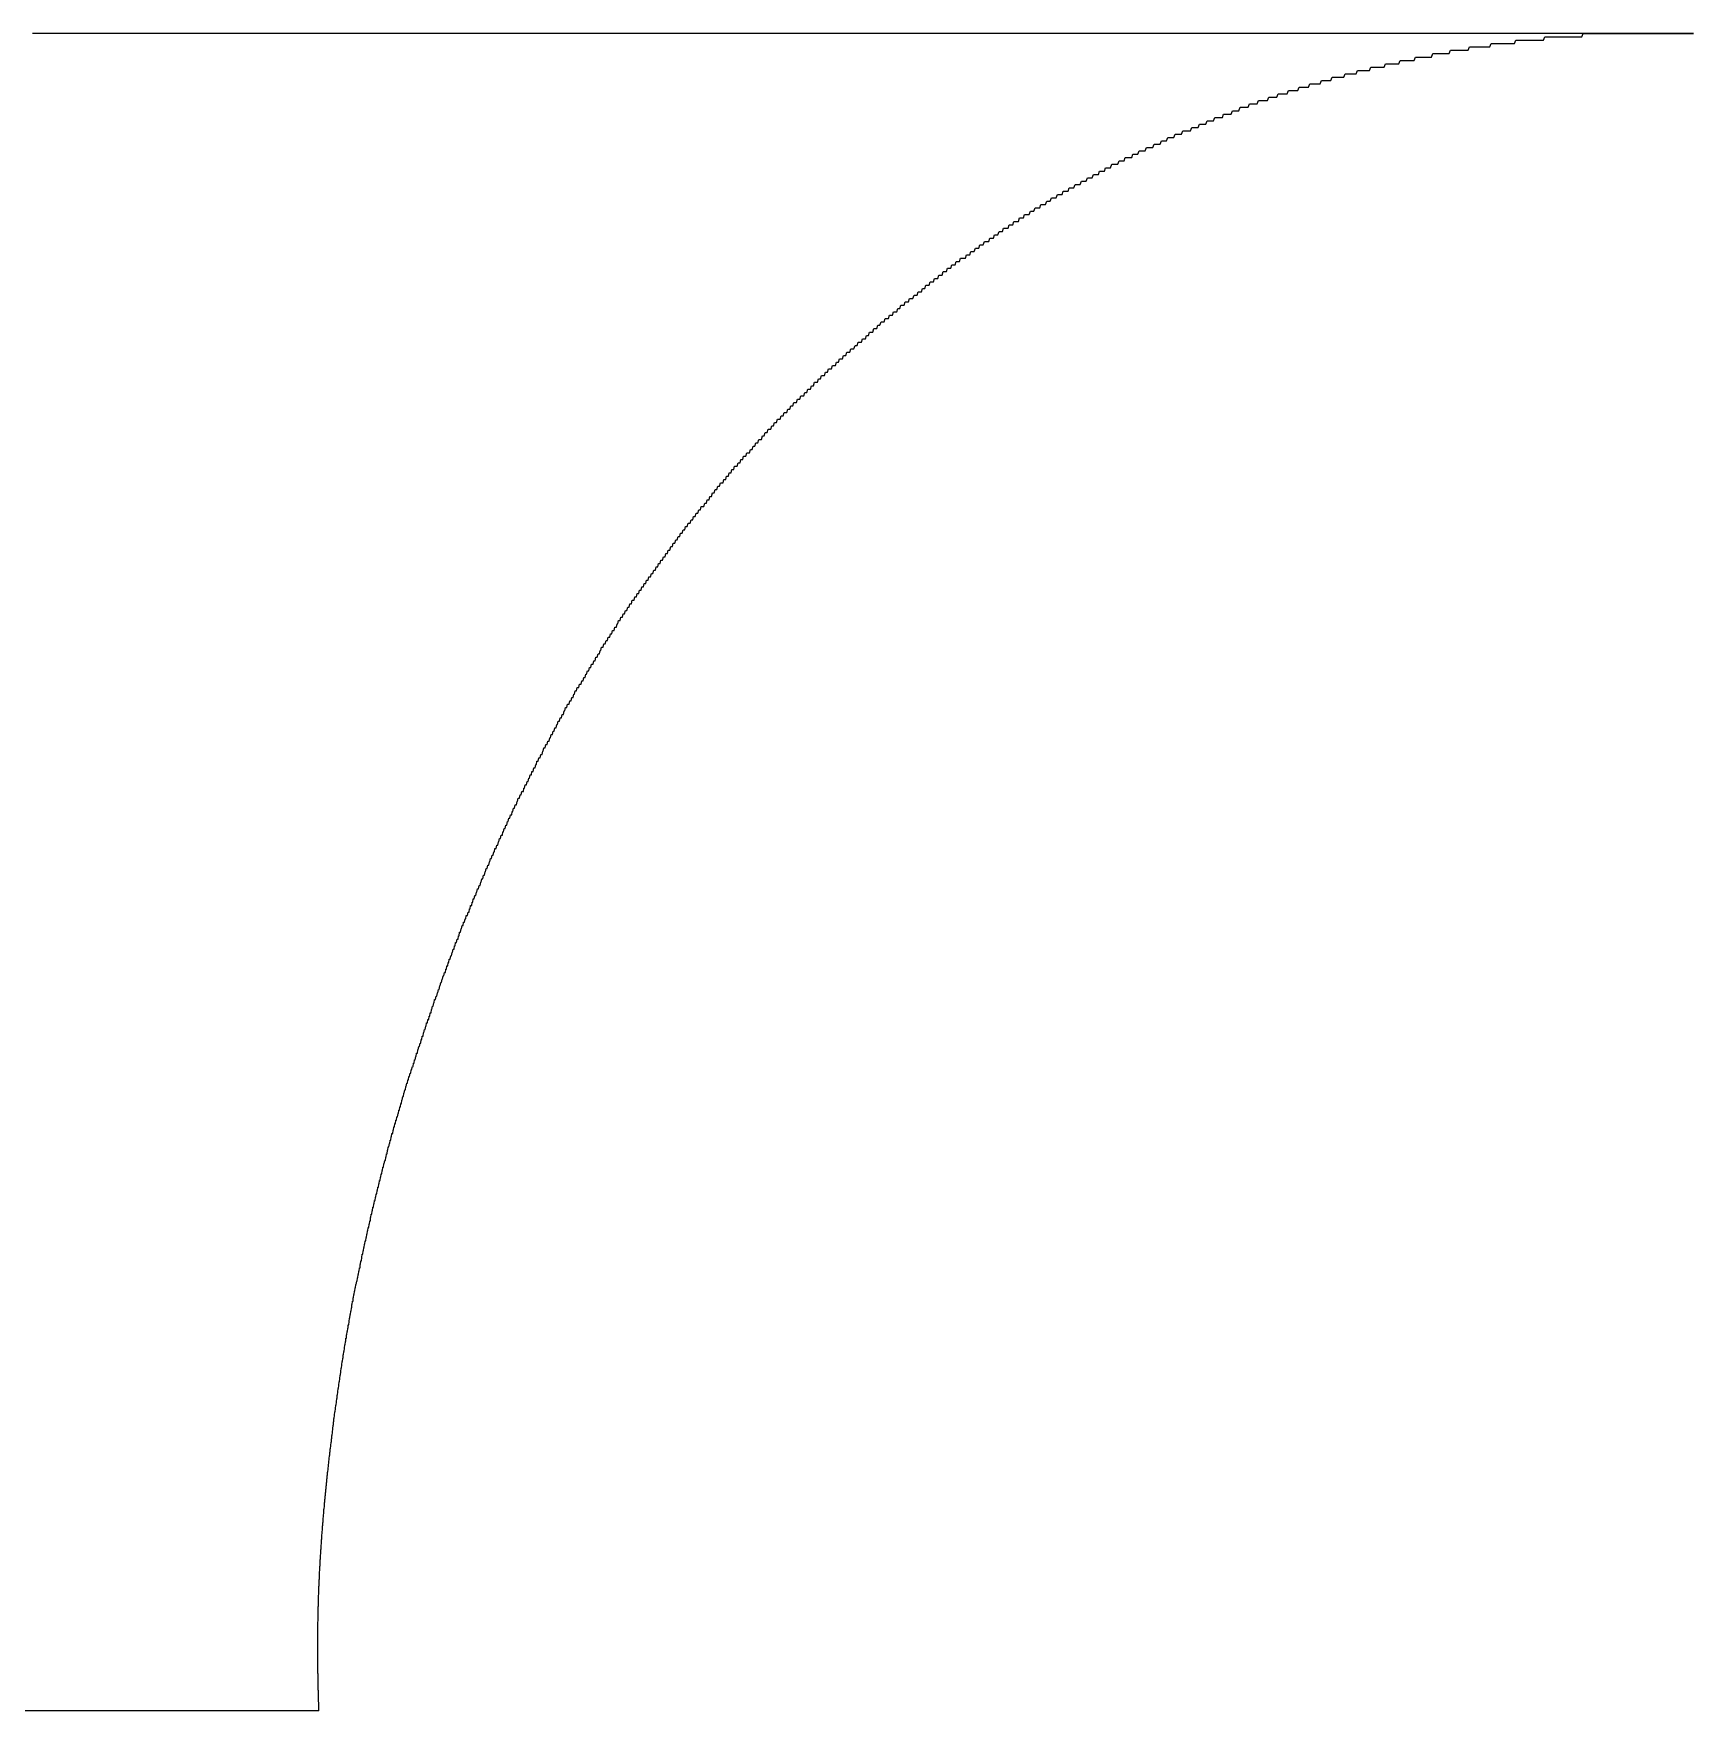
# Model space of a CAD drawing. Extents: x 1 to 116, y 0 to 149.
# Drawn here: x 79.764 to 80.259, y 108.046 to 108.546 of the extents above; entities that cross this region are included whole.
import ezdxf

# ---------------------------------------------------------------- set-up
doc = ezdxf.new("R2010")
doc.units = 0
doc.layers.get('0').update_dxf_attribs({"linetype": 'CONTINUOUS'})

msp = doc.modelspace()

# ---------------------------------------------------------------- linework, layer by layer
at = {"color": 7, "linetype": 'CONTINUOUS'}
for p, q in [((79.80881, 108.54598), (79.76375, 108.54598)), ((80.25874, 108.54598), (79.76377, 108.54598)), ((79.35388, 108.04598), (79.84885, 108.04598))]:
    msp.add_line(p, q, dxfattribs=at)
at = {"color": 7}
for points in [[(79.7638, 108.546, 0), (79.7634, 108.546, 0)], [(79.8489, 108.046, 0), (79.8488, 108.046, 0), (79.8488, 108.047, 0), (79.8488, 108.047, 0), (79.8488, 108.048, 0), (79.8488, 108.048, 0), (79.8488, 108.048, 0), (79.8487, 108.049, 0), (79.8487, 108.049, 0), (79.8487, 108.05, 0), (79.8487, 108.05, 0), (79.8487, 108.051, 0), (79.8487, 108.051, 0), (79.8487, 108.051, 0), (79.8487, 108.052, 0), (79.8486, 108.052, 0), (79.8486, 108.053, 0), (79.8486, 108.053, 0), (79.8486, 108.053, 0), (79.8486, 108.054, 0), (79.8486, 108.054, 0), (79.8486, 108.055, 0), (79.8486, 108.055, 0), (79.8486, 108.055, 0), (79.8486, 108.056, 0), (79.8486, 108.056, 0), (79.8486, 108.057, 0), (79.8485, 108.057, 0), (79.8485, 108.057, 0), (79.8485, 108.058, 0), (79.8485, 108.058, 0), (79.8485, 108.059, 0), (79.8485, 108.059, 0), (79.8485, 108.06, 0), (79.8485, 108.06, 0), (79.8485, 108.06, 0), (79.8485, 108.061, 0), (79.8485, 108.061, 0), (79.8485, 108.062, 0), (79.8485, 108.062, 0), (79.8485, 108.062, 0), (79.8485, 108.063, 0), (79.8485, 108.063, 0), (79.8485, 108.064, 0), (79.8485, 108.064, 0), (79.8485, 108.064, 0), (79.8485, 108.065, 0), (79.8485, 108.065, 0), (79.8485, 108.066, 0), (79.8485, 108.066, 0), (79.8485, 108.067, 0), (79.8485, 108.067, 0), (79.8485, 108.067, 0), (79.8485, 108.068, 0), (79.8485, 108.068, 0), (79.8485, 108.069, 0), (79.8485, 108.069, 0), (79.8485, 108.069, 0), (79.8485, 108.07, 0), (79.8485, 108.07, 0), (79.8485, 108.071, 0), (79.8485, 108.071, 0), (79.8485, 108.071, 0), (79.8485, 108.072, 0), (79.8485, 108.072, 0), (79.8486, 108.073, 0), (79.8486, 108.073, 0), (79.8486, 108.074, 0), (79.8486, 108.074, 0), (79.8486, 108.074, 0), (79.8486, 108.075, 0), (79.8486, 108.075, 0), (79.8486, 108.076, 0), (79.8486, 108.076, 0), (79.8486, 108.076, 0), (79.8486, 108.077, 0), (79.8487, 108.077, 0), (79.8487, 108.078, 0), (79.8487, 108.078, 0), (79.8487, 108.078, 0), (79.8487, 108.079, 0), (79.8487, 108.079, 0), (79.8487, 108.08, 0), (79.8487, 108.08, 0), (79.8488, 108.081, 0), (79.8488, 108.081, 0), (79.8488, 108.081, 0), (79.8488, 108.082, 0), (79.8488, 108.082, 0), (79.8488, 108.083, 0), (79.8489, 108.083, 0), (79.8489, 108.083, 0), (79.8489, 108.084, 0), (79.8489, 108.084, 0), (79.8489, 108.085, 0), (79.8489, 108.085, 0), (79.849, 108.085, 0), (79.849, 108.086, 0), (79.849, 108.086, 0), (79.849, 108.087, 0), (79.849, 108.087, 0), (79.8491, 108.088, 0), (79.8491, 108.088, 0), (79.8491, 108.088, 0), (79.8491, 108.089, 0), (79.8492, 108.089, 0), (79.8492, 108.09, 0), (79.8492, 108.09, 0), (79.8492, 108.09, 0), (79.8492, 108.091, 0), (79.8493, 108.091, 0), (79.8493, 108.092, 0), (79.8493, 108.092, 0), (79.8493, 108.092, 0), (79.8494, 108.093, 0), (79.8494, 108.093, 0), (79.8494, 108.094, 0), (79.8495, 108.094, 0), (79.8495, 108.095, 0), (79.8495, 108.095, 0), (79.8495, 108.095, 0), (79.8496, 108.096, 0), (79.8496, 108.096, 0), (79.8496, 108.097, 0), (79.8497, 108.097, 0), (79.8497, 108.097, 0), (79.8497, 108.098, 0), (79.8497, 108.098, 0), (79.8498, 108.099, 0), (79.8498, 108.099, 0), (79.8498, 108.099, 0), (79.8499, 108.1, 0), (79.8499, 108.1, 0), (79.8499, 108.101, 0), (79.85, 108.101, 0), (79.85, 108.101, 0), (79.85, 108.102, 0), (79.8501, 108.102, 0), (79.8501, 108.103, 0), (79.8501, 108.103, 0), (79.8502, 108.104, 0), (79.8502, 108.104, 0), (79.8502, 108.104, 0), (79.8503, 108.105, 0), (79.8503, 108.105, 0), (79.8503, 108.106, 0), (79.8504, 108.106, 0), (79.8504, 108.106, 0), (79.8505, 108.107, 0), (79.8505, 108.107, 0), (79.8505, 108.108, 0), (79.8506, 108.108, 0), (79.8506, 108.108, 0), (79.8506, 108.109, 0), (79.8507, 108.109, 0), (79.8507, 108.11, 0), (79.8508, 108.11, 0), (79.8508, 108.11, 0), (79.8508, 108.111, 0), (79.8509, 108.111, 0), (79.8509, 108.112, 0), (79.851, 108.112, 0), (79.851, 108.113, 0), (79.851, 108.113, 0), (79.8511, 108.113, 0), (79.8511, 108.114, 0), (79.8512, 108.114, 0), (79.8512, 108.115, 0), (79.8513, 108.115, 0), (79.8513, 108.115, 0), (79.8513, 108.116, 0), (79.8514, 108.116, 0), (79.8514, 108.117, 0), (79.8515, 108.117, 0), (79.8515, 108.117, 0), (79.8516, 108.118, 0), (79.8516, 108.118, 0), (79.8517, 108.119, 0), (79.8517, 108.119, 0), (79.8517, 108.119, 0), (79.8518, 108.12, 0), (79.8518, 108.12, 0), (79.8519, 108.121, 0), (79.8519, 108.121, 0), (79.852, 108.122, 0), (79.852, 108.122, 0), (79.8521, 108.122, 0), (79.8521, 108.123, 0), (79.8522, 108.123, 0), (79.8522, 108.124, 0), (79.8523, 108.124, 0), (79.8523, 108.124, 0), (79.8524, 108.125, 0), (79.8524, 108.125, 0), (79.8525, 108.126, 0), (79.8525, 108.126, 0), (79.8526, 108.126, 0), (79.8526, 108.127, 0), (79.8527, 108.127, 0), (79.8527, 108.128, 0), (79.8528, 108.128, 0), (79.8528, 108.128, 0), (79.8529, 108.129, 0), (79.8529, 108.129, 0), (79.853, 108.13, 0), (79.853, 108.13, 0), (79.8531, 108.131, 0), (79.8531, 108.131, 0), (79.8532, 108.131, 0), (79.8532, 108.132, 0), (79.8533, 108.132, 0), (79.8533, 108.133, 0), (79.8534, 108.133, 0), (79.8534, 108.133, 0), (79.8535, 108.134, 0), (79.8535, 108.134, 0), (79.8536, 108.135, 0), (79.8537, 108.135, 0), (79.8537, 108.135, 0), (79.8538, 108.136, 0), (79.8538, 108.136, 0), (79.8539, 108.137, 0), (79.8539, 108.137, 0), (79.854, 108.137, 0), (79.8541, 108.138, 0), (79.8541, 108.138, 0), (79.8542, 108.139, 0), (79.8542, 108.139, 0), (79.8543, 108.139, 0), (79.8543, 108.14, 0), (79.8544, 108.14, 0), (79.8545, 108.141, 0), (79.8545, 108.141, 0), (79.8546, 108.142, 0), (79.8546, 108.142, 0), (79.8547, 108.142, 0), (79.8548, 108.143, 0), (79.8548, 108.143, 0), (79.8549, 108.144, 0), (79.8549, 108.144, 0), (79.855, 108.144, 0), (79.8551, 108.145, 0), (79.8551, 108.145, 0), (79.8552, 108.146, 0), (79.8552, 108.146, 0), (79.8553, 108.146, 0), (79.8554, 108.147, 0), (79.8554, 108.147, 0), (79.8555, 108.148, 0), (79.8556, 108.148, 0), (79.8556, 108.148, 0), (79.8557, 108.149, 0), (79.8557, 108.149, 0), (79.8558, 108.15, 0), (79.8559, 108.15, 0), (79.8559, 108.15, 0), (79.856, 108.151, 0), (79.8561, 108.151, 0), (79.8561, 108.152, 0), (79.8562, 108.152, 0), (79.8563, 108.153, 0), (79.8563, 108.153, 0), (79.8564, 108.153, 0), (79.8565, 108.154, 0), (79.8565, 108.154, 0), (79.8566, 108.155, 0), (79.8567, 108.155, 0), (79.8567, 108.155, 0), (79.8568, 108.156, 0), (79.8569, 108.156, 0), (79.8569, 108.157, 0), (79.857, 108.157, 0), (79.8571, 108.157, 0), (79.8571, 108.158, 0), (79.8572, 108.158, 0), (79.8573, 108.159, 0), (79.8574, 108.159, 0), (79.8574, 108.159, 0), (79.8575, 108.16, 0), (79.8576, 108.16, 0), (79.8576, 108.161, 0), (79.8577, 108.161, 0), (79.8578, 108.161, 0), (79.8579, 108.162, 0), (79.8579, 108.162, 0), (79.858, 108.163, 0), (79.8581, 108.163, 0), (79.8581, 108.163, 0), (79.8582, 108.164, 0), (79.8583, 108.164, 0), (79.8584, 108.165, 0), (79.8584, 108.165, 0), (79.8585, 108.165, 0), (79.8586, 108.166, 0), (79.8587, 108.166, 0), (79.8587, 108.167, 0), (79.8588, 108.167, 0), (79.8589, 108.168, 0), (79.859, 108.168, 0), (79.8591, 108.168, 0), (79.8591, 108.169, 0), (79.8592, 108.169, 0), (79.8593, 108.17, 0), (79.8594, 108.17, 0), (79.8594, 108.17, 0), (79.8595, 108.171, 0), (79.8596, 108.171, 0), (79.8597, 108.172, 0), (79.8598, 108.172, 0), (79.8598, 108.172, 0), (79.8599, 108.173, 0), (79.86, 108.173, 0), (79.8601, 108.174, 0), (79.8602, 108.174, 0), (79.8602, 108.174, 0), (79.8603, 108.175, 0), (79.8604, 108.175, 0), (79.8605, 108.176, 0), (79.8606, 108.176, 0), (79.8606, 108.176, 0), (79.8607, 108.177, 0), (79.8608, 108.177, 0), (79.8609, 108.178, 0), (79.861, 108.178, 0), (79.8611, 108.178, 0), (79.8611, 108.179, 0), (79.8612, 108.179, 0), (79.8613, 108.18, 0), (79.8614, 108.18, 0), (79.8615, 108.18, 0), (79.8616, 108.181, 0), (79.8616, 108.181, 0), (79.8617, 108.182, 0), (79.8618, 108.182, 0), (79.8619, 108.182, 0), (79.862, 108.183, 0), (79.8621, 108.183, 0), (79.8622, 108.184, 0), (79.8623, 108.184, 0), (79.8623, 108.184, 0), (79.8624, 108.185, 0), (79.8625, 108.185, 0), (79.8626, 108.186, 0), (79.8627, 108.186, 0), (79.8628, 108.186, 0), (79.8629, 108.187, 0), (79.863, 108.187, 0), (79.8631, 108.188, 0), (79.8631, 108.188, 0), (79.8632, 108.188, 0), (79.8633, 108.189, 0), (79.8634, 108.189, 0), (79.8635, 108.19, 0), (79.8636, 108.19, 0), (79.8637, 108.19, 0), (79.8638, 108.191, 0), (79.8639, 108.191, 0), (79.864, 108.192, 0), (79.8641, 108.192, 0), (79.8642, 108.192, 0), (79.8642, 108.193, 0), (79.8643, 108.193, 0), (79.8644, 108.194, 0), (79.8645, 108.194, 0), (79.8646, 108.194, 0), (79.8647, 108.195, 0), (79.8648, 108.195, 0), (79.8649, 108.196, 0), (79.865, 108.196, 0), (79.8651, 108.196, 0), (79.8652, 108.197, 0), (79.8653, 108.197, 0), (79.8654, 108.198, 0), (79.8655, 108.198, 0), (79.8656, 108.198, 0), (79.8657, 108.199, 0), (79.8658, 108.199, 0), (79.8659, 108.2, 0), (79.866, 108.2, 0), (79.8661, 108.2, 0), (79.8662, 108.201, 0), (79.8663, 108.201, 0), (79.8664, 108.202, 0), (79.8665, 108.202, 0), (79.8666, 108.202, 0), (79.8667, 108.203, 0), (79.8668, 108.203, 0), (79.8669, 108.204, 0), (79.867, 108.204, 0), (79.8671, 108.204, 0), (79.8672, 108.205, 0), (79.8673, 108.205, 0), (79.8674, 108.206, 0), (79.8675, 108.206, 0), (79.8676, 108.206, 0), (79.8677, 108.207, 0), (79.8678, 108.207, 0), (79.8679, 108.208, 0), (79.868, 108.208, 0), (79.8681, 108.208, 0), (79.8682, 108.209, 0), (79.8683, 108.209, 0), (79.8685, 108.21, 0), (79.8686, 108.21, 0), (79.8687, 108.21, 0), (79.8688, 108.211, 0), (79.8689, 108.211, 0), (79.869, 108.212, 0), (79.8691, 108.212, 0), (79.8692, 108.212, 0), (79.8693, 108.213, 0), (79.8694, 108.213, 0), (79.8695, 108.214, 0), (79.8696, 108.214, 0), (79.8697, 108.214, 0), (79.8699, 108.215, 0), (79.87, 108.215, 0), (79.8701, 108.216, 0), (79.8702, 108.216, 0), (79.8703, 108.216, 0), (79.8704, 108.217, 0), (79.8705, 108.217, 0), (79.8706, 108.218, 0), (79.8707, 108.218, 0), (79.8709, 108.218, 0), (79.871, 108.219, 0), (79.8711, 108.219, 0), (79.8712, 108.22, 0), (79.8713, 108.22, 0), (79.8714, 108.22, 0), (79.8715, 108.221, 0), (79.8717, 108.221, 0), (79.8718, 108.222, 0), (79.8719, 108.222, 0), (79.872, 108.222, 0), (79.8721, 108.223, 0), (79.8722, 108.223, 0), (79.8723, 108.223, 0), (79.8725, 108.224, 0), (79.8726, 108.224, 0), (79.8727, 108.225, 0), (79.8728, 108.225, 0), (79.8729, 108.225, 0), (79.873, 108.226, 0), (79.8732, 108.226, 0), (79.8733, 108.227, 0), (79.8734, 108.227, 0), (79.8735, 108.227, 0), (79.8736, 108.228, 0), (79.8737, 108.228, 0), (79.8739, 108.229, 0), (79.874, 108.229, 0), (79.8741, 108.229, 0), (79.8742, 108.23, 0), (79.8743, 108.23, 0), (79.8745, 108.231, 0), (79.8746, 108.231, 0), (79.8747, 108.231, 0), (79.8748, 108.232, 0), (79.8749, 108.232, 0), (79.8751, 108.233, 0), (79.8752, 108.233, 0), (79.8753, 108.233, 0), (79.8754, 108.234, 0), (79.8756, 108.234, 0), (79.8757, 108.235, 0), (79.8758, 108.235, 0), (79.8759, 108.235, 0), (79.8761, 108.236, 0), (79.8762, 108.236, 0), (79.8763, 108.236, 0), (79.8764, 108.237, 0), (79.8765, 108.237, 0), (79.8767, 108.238, 0), (79.8768, 108.238, 0), (79.8769, 108.238, 0), (79.877, 108.239, 0), (79.8772, 108.239, 0), (79.8773, 108.24, 0), (79.8774, 108.24, 0), (79.8775, 108.24, 0), (79.8777, 108.241, 0), (79.8778, 108.241, 0), (79.8779, 108.242, 0), (79.8781, 108.242, 0), (79.8782, 108.242, 0), (79.8783, 108.243, 0), (79.8784, 108.243, 0), (79.8786, 108.244, 0), (79.8787, 108.244, 0), (79.8788, 108.244, 0), (79.879, 108.245, 0), (79.8791, 108.245, 0), (79.8792, 108.245, 0), (79.8793, 108.246, 0), (79.8795, 108.246, 0), (79.8796, 108.247, 0), (79.8797, 108.247, 0), (79.8799, 108.247, 0), (79.88, 108.248, 0), (79.8801, 108.248, 0), (79.8803, 108.249, 0), (79.8804, 108.249, 0), (79.8805, 108.249, 0), (79.8807, 108.25, 0), (79.8808, 108.25, 0), (79.8809, 108.251, 0), (79.8811, 108.251, 0), (79.8812, 108.251, 0), (79.8813, 108.252, 0), (79.8815, 108.252, 0), (79.8816, 108.252, 0), (79.8817, 108.253, 0), (79.8819, 108.253, 0), (79.882, 108.254, 0), (79.8821, 108.254, 0), (79.8823, 108.254, 0), (79.8824, 108.255, 0), (79.8825, 108.255, 0), (79.8827, 108.256, 0), (79.8828, 108.256, 0), (79.8829, 108.256, 0), (79.8831, 108.257, 0), (79.8832, 108.257, 0), (79.8833, 108.258, 0), (79.8835, 108.258, 0), (79.8836, 108.258, 0), (79.8838, 108.259, 0), (79.8839, 108.259, 0), (79.884, 108.259, 0), (79.8842, 108.26, 0), (79.8843, 108.26, 0), (79.8845, 108.261, 0), (79.8846, 108.261, 0), (79.8847, 108.261, 0), (79.8849, 108.262, 0), (79.885, 108.262, 0), (79.8852, 108.263, 0), (79.8853, 108.263, 0), (79.8854, 108.263, 0), (79.8856, 108.264, 0), (79.8857, 108.264, 0), (79.8859, 108.265, 0), (79.886, 108.265, 0), (79.8861, 108.265, 0), (79.8863, 108.266, 0), (79.8864, 108.266, 0), (79.8866, 108.266, 0), (79.8867, 108.267, 0), (79.8869, 108.267, 0), (79.887, 108.268, 0), (79.8871, 108.268, 0), (79.8873, 108.268, 0), (79.8874, 108.269, 0), (79.8876, 108.269, 0), (79.8877, 108.27, 0), (79.8879, 108.27, 0), (79.888, 108.27, 0), (79.8882, 108.271, 0), (79.8883, 108.271, 0), (79.8884, 108.271, 0), (79.8886, 108.272, 0), (79.8887, 108.272, 0), (79.8889, 108.273, 0), (79.889, 108.273, 0), (79.8892, 108.273, 0), (79.8893, 108.274, 0), (79.8895, 108.274, 0), (79.8896, 108.275, 0), (79.8898, 108.275, 0), (79.8899, 108.275, 0), (79.8901, 108.276, 0), (79.8902, 108.276, 0), (79.8904, 108.276, 0), (79.8905, 108.277, 0), (79.8907, 108.277, 0), (79.8908, 108.278, 0), (79.891, 108.278, 0), (79.8911, 108.278, 0), (79.8913, 108.279, 0), (79.8914, 108.279, 0), (79.8916, 108.28, 0), (79.8917, 108.28, 0), (79.8919, 108.28, 0), (79.892, 108.281, 0), (79.8922, 108.281, 0), (79.8923, 108.281, 0), (79.8925, 108.282, 0), (79.8927, 108.282, 0), (79.8928, 108.283, 0), (79.893, 108.283, 0), (79.8931, 108.283, 0), (79.8933, 108.284, 0), (79.8934, 108.284, 0), (79.8936, 108.284, 0), (79.8937, 108.285, 0), (79.8939, 108.285, 0), (79.894, 108.286, 0), (79.8942, 108.286, 0), (79.8944, 108.286, 0), (79.8945, 108.287, 0), (79.8947, 108.287, 0), (79.8948, 108.288, 0), (79.895, 108.288, 0), (79.8951, 108.288, 0), (79.8953, 108.289, 0), (79.8955, 108.289, 0), (79.8956, 108.289, 0), (79.8958, 108.29, 0), (79.8959, 108.29, 0), (79.8961, 108.291, 0), (79.8963, 108.291, 0), (79.8964, 108.291, 0), (79.8966, 108.292, 0), (79.8967, 108.292, 0), (79.8969, 108.292, 0), (79.8971, 108.293, 0), (79.8972, 108.293, 0), (79.8974, 108.294, 0), (79.8975, 108.294, 0), (79.8977, 108.294, 0), (79.8979, 108.295, 0), (79.898, 108.295, 0), (79.8982, 108.295, 0), (79.8984, 108.296, 0), (79.8985, 108.296, 0), (79.8987, 108.297, 0), (79.8989, 108.297, 0), (79.899, 108.297, 0), (79.8992, 108.298, 0), (79.8993, 108.298, 0), (79.8995, 108.298, 0), (79.8997, 108.299, 0), (79.8998, 108.299, 0), (79.9, 108.3, 0), (79.9002, 108.3, 0), (79.9003, 108.3, 0), (79.9005, 108.301, 0), (79.9007, 108.301, 0), (79.9008, 108.301, 0), (79.901, 108.302, 0), (79.9012, 108.302, 0), (79.9013, 108.303, 0), (79.9015, 108.303, 0), (79.9017, 108.303, 0), (79.9019, 108.304, 0), (79.902, 108.304, 0), (79.9022, 108.304, 0), (79.9024, 108.305, 0), (79.9025, 108.305, 0), (79.9027, 108.306, 0), (79.9029, 108.306, 0), (79.903, 108.306, 0), (79.9032, 108.307, 0), (79.9034, 108.307, 0), (79.9036, 108.307, 0), (79.9037, 108.308, 0), (79.9039, 108.308, 0), (79.9041, 108.309, 0), (79.9043, 108.309, 0), (79.9044, 108.309, 0), (79.9046, 108.31, 0), (79.9048, 108.31, 0), (79.9049, 108.31, 0), (79.9051, 108.311, 0), (79.9053, 108.311, 0), (79.9055, 108.312, 0), (79.9056, 108.312, 0), (79.9058, 108.312, 0), (79.906, 108.313, 0), (79.9062, 108.313, 0), (79.9064, 108.313, 0), (79.9065, 108.314, 0), (79.9067, 108.314, 0), (79.9069, 108.315, 0), (79.9071, 108.315, 0), (79.9072, 108.315, 0), (79.9074, 108.316, 0), (79.9076, 108.316, 0), (79.9078, 108.316, 0), (79.908, 108.317, 0), (79.9081, 108.317, 0), (79.9083, 108.318, 0), (79.9085, 108.318, 0), (79.9087, 108.318, 0), (79.9089, 108.319, 0), (79.909, 108.319, 0), (79.9092, 108.319, 0), (79.9094, 108.32, 0), (79.9096, 108.32, 0), (79.9098, 108.32, 0), (79.9099, 108.321, 0), (79.9101, 108.321, 0), (79.9103, 108.322, 0), (79.9105, 108.322, 0), (79.9107, 108.322, 0), (79.9109, 108.323, 0), (79.911, 108.323, 0), (79.9112, 108.323, 0), (79.9114, 108.324, 0), (79.9116, 108.324, 0), (79.9118, 108.325, 0), (79.912, 108.325, 0), (79.9122, 108.325, 0), (79.9123, 108.326, 0), (79.9125, 108.326, 0), (79.9127, 108.326, 0), (79.9129, 108.327, 0), (79.9131, 108.327, 0), (79.9133, 108.327, 0), (79.9135, 108.328, 0), (79.9137, 108.328, 0), (79.9138, 108.329, 0), (79.914, 108.329, 0), (79.9142, 108.329, 0), (79.9144, 108.33, 0), (79.9146, 108.33, 0), (79.9148, 108.33, 0), (79.915, 108.331, 0), (79.9152, 108.331, 0), (79.9154, 108.331, 0), (79.9156, 108.332, 0), (79.9157, 108.332, 0), (79.9159, 108.333, 0), (79.9161, 108.333, 0), (79.9163, 108.333, 0), (79.9165, 108.334, 0), (79.9167, 108.334, 0), (79.9169, 108.334, 0), (79.9171, 108.335, 0), (79.9173, 108.335, 0), (79.9175, 108.335, 0), (79.9177, 108.336, 0), (79.9179, 108.336, 0), (79.9181, 108.337, 0), (79.9183, 108.337, 0), (79.9185, 108.337, 0), (79.9187, 108.338, 0), (79.9189, 108.338, 0), (79.919, 108.338, 0), (79.9192, 108.339, 0), (79.9194, 108.339, 0), (79.9196, 108.339, 0), (79.9198, 108.34, 0), (79.92, 108.34, 0), (79.9202, 108.341, 0), (79.9204, 108.341, 0), (79.9206, 108.341, 0), (79.9208, 108.342, 0), (79.921, 108.342, 0), (79.9212, 108.342, 0), (79.9214, 108.343, 0), (79.9216, 108.343, 0), (79.9218, 108.343, 0), (79.922, 108.344, 0), (79.9222, 108.344, 0), (79.9224, 108.345, 0), (79.9226, 108.345, 0), (79.9228, 108.345, 0), (79.923, 108.346, 0), (79.9232, 108.346, 0), (79.9235, 108.346, 0), (79.9237, 108.347, 0), (79.9239, 108.347, 0), (79.9241, 108.347, 0), (79.9243, 108.348, 0), (79.9245, 108.348, 0), (79.9247, 108.348, 0), (79.9249, 108.349, 0), (79.9251, 108.349, 0), (79.9253, 108.35, 0), (79.9255, 108.35, 0), (79.9257, 108.35, 0), (79.9259, 108.351, 0), (79.9261, 108.351, 0), (79.9263, 108.351, 0), (79.9265, 108.352, 0), (79.9267, 108.352, 0), (79.927, 108.352, 0), (79.9272, 108.353, 0), (79.9274, 108.353, 0), (79.9276, 108.353, 0), (79.9278, 108.354, 0), (79.928, 108.354, 0), (79.9282, 108.354, 0), (79.9284, 108.355, 0), (79.9286, 108.355, 0), (79.9289, 108.356, 0), (79.9291, 108.356, 0), (79.9293, 108.356, 0), (79.9295, 108.357, 0), (79.9297, 108.357, 0), (79.9299, 108.357, 0), (79.9301, 108.358, 0), (79.9303, 108.358, 0), (79.9306, 108.358, 0), (79.9308, 108.359, 0), (79.931, 108.359, 0), (79.9312, 108.359, 0), (79.9314, 108.36, 0), (79.9316, 108.36, 0), (79.9318, 108.36, 0), (79.9321, 108.361, 0), (79.9323, 108.361, 0), (79.9325, 108.361, 0), (79.9327, 108.362, 0), (79.9329, 108.362, 0), (79.9331, 108.363, 0), (79.9334, 108.363, 0), (79.9336, 108.363, 0), (79.9338, 108.364, 0), (79.934, 108.364, 0), (79.9342, 108.364, 0), (79.9345, 108.365, 0), (79.9347, 108.365, 0), (79.9349, 108.365, 0), (79.9351, 108.366, 0), (79.9353, 108.366, 0), (79.9356, 108.366, 0), (79.9358, 108.367, 0), (79.936, 108.367, 0), (79.9362, 108.367, 0), (79.9364, 108.368, 0), (79.9367, 108.368, 0), (79.9369, 108.368, 0), (79.9371, 108.369, 0), (79.9373, 108.369, 0), (79.9376, 108.369, 0), (79.9378, 108.37, 0), (79.938, 108.37, 0), (79.9382, 108.371, 0), (79.9385, 108.371, 0), (79.9387, 108.371, 0), (79.9389, 108.372, 0), (79.9391, 108.372, 0), (79.9394, 108.372, 0), (79.9396, 108.373, 0), (79.9398, 108.373, 0), (79.94, 108.373, 0), (79.9403, 108.374, 0), (79.9405, 108.374, 0), (79.9407, 108.374, 0), (79.941, 108.375, 0), (79.9412, 108.375, 0), (79.9414, 108.375, 0), (79.9416, 108.376, 0), (79.9419, 108.376, 0), (79.9421, 108.376, 0), (79.9423, 108.377, 0), (79.9426, 108.377, 0), (79.9428, 108.377, 0), (79.943, 108.378, 0), (79.9433, 108.378, 0), (79.9435, 108.378, 0), (79.9437, 108.379, 0), (79.944, 108.379, 0), (79.9442, 108.379, 0), (79.9444, 108.38, 0), (79.9447, 108.38, 0), (79.9449, 108.38, 0), (79.9451, 108.381, 0), (79.9454, 108.381, 0), (79.9456, 108.381, 0), (79.9458, 108.382, 0), (79.9461, 108.382, 0), (79.9463, 108.382, 0), (79.9465, 108.383, 0), (79.9468, 108.383, 0), (79.947, 108.383, 0), (79.9472, 108.384, 0), (79.9475, 108.384, 0), (79.9477, 108.384, 0), (79.948, 108.385, 0), (79.9482, 108.385, 0), (79.9484, 108.385, 0), (79.9487, 108.386, 0), (79.9489, 108.386, 0), (79.9492, 108.386, 0), (79.9494, 108.387, 0), (79.9496, 108.387, 0), (79.9499, 108.387, 0), (79.9501, 108.388, 0), (79.9504, 108.388, 0), (79.9506, 108.388, 0), (79.9508, 108.389, 0), (79.9511, 108.389, 0), (79.9513, 108.389, 0), (79.9516, 108.39, 0), (79.9518, 108.39, 0), (79.9521, 108.39, 0), (79.9523, 108.391, 0), (79.9525, 108.391, 0), (79.9528, 108.391, 0), (79.953, 108.392, 0), (79.9533, 108.392, 0), (79.9535, 108.392, 0), (79.9538, 108.393, 0), (79.954, 108.393, 0), (79.9543, 108.393, 0), (79.9545, 108.394, 0), (79.9548, 108.394, 0), (79.955, 108.394, 0), (79.9553, 108.395, 0), (79.9555, 108.395, 0), (79.9557, 108.395, 0), (79.956, 108.396, 0), (79.9562, 108.396, 0), (79.9565, 108.396, 0), (79.9567, 108.397, 0), (79.957, 108.397, 0), (79.9572, 108.397, 0), (79.9575, 108.398, 0), (79.9577, 108.398, 0), (79.958, 108.398, 0), (79.9582, 108.399, 0), (79.9585, 108.399, 0), (79.9587, 108.399, 0), (79.959, 108.4, 0), (79.9593, 108.4, 0), (79.9595, 108.4, 0), (79.9598, 108.401, 0), (79.96, 108.401, 0), (79.9603, 108.401, 0), (79.9605, 108.402, 0), (79.9608, 108.402, 0), (79.961, 108.402, 0), (79.9613, 108.403, 0), (79.9615, 108.403, 0), (79.9618, 108.403, 0), (79.9621, 108.404, 0), (79.9623, 108.404, 0), (79.9626, 108.404, 0), (79.9628, 108.405, 0), (79.9631, 108.405, 0), (79.9633, 108.405, 0), (79.9636, 108.405, 0), (79.9639, 108.406, 0), (79.9641, 108.406, 0), (79.9644, 108.406, 0), (79.9646, 108.407, 0), (79.9649, 108.407, 0), (79.9652, 108.407, 0), (79.9654, 108.408, 0), (79.9657, 108.408, 0), (79.9659, 108.408, 0), (79.9662, 108.409, 0), (79.9665, 108.409, 0), (79.9667, 108.409, 0), (79.967, 108.41, 0), (79.9672, 108.41, 0), (79.9675, 108.41, 0), (79.9678, 108.411, 0), (79.968, 108.411, 0), (79.9683, 108.411, 0), (79.9686, 108.412, 0), (79.9688, 108.412, 0), (79.9691, 108.412, 0), (79.9694, 108.412, 0), (79.9696, 108.413, 0), (79.9699, 108.413, 0), (79.9702, 108.413, 0), (79.9704, 108.414, 0), (79.9707, 108.414, 0), (79.971, 108.414, 0), (79.9712, 108.415, 0), (79.9715, 108.415, 0), (79.9718, 108.415, 0), (79.972, 108.416, 0), (79.9723, 108.416, 0), (79.9726, 108.416, 0), (79.9728, 108.417, 0), (79.9731, 108.417, 0), (79.9734, 108.417, 0), (79.9736, 108.417, 0), (79.9739, 108.418, 0), (79.9742, 108.418, 0), (79.9745, 108.418, 0), (79.9747, 108.419, 0), (79.975, 108.419, 0), (79.9753, 108.419, 0), (79.9755, 108.42, 0), (79.9758, 108.42, 0), (79.9761, 108.42, 0), (79.9764, 108.421, 0), (79.9766, 108.421, 0), (79.9769, 108.421, 0), (79.9772, 108.421, 0), (79.9775, 108.422, 0), (79.9777, 108.422, 0), (79.978, 108.422, 0), (79.9783, 108.423, 0), (79.9786, 108.423, 0), (79.9788, 108.423, 0), (79.9791, 108.424, 0), (79.9794, 108.424, 0), (79.9797, 108.424, 0), (79.98, 108.425, 0), (79.9802, 108.425, 0), (79.9805, 108.425, 0), (79.9808, 108.425, 0), (79.9811, 108.426, 0), (79.9813, 108.426, 0), (79.9816, 108.426, 0), (79.9819, 108.427, 0), (79.9822, 108.427, 0), (79.9825, 108.427, 0), (79.9828, 108.428, 0), (79.983, 108.428, 0), (79.9833, 108.428, 0), (79.9836, 108.428, 0), (79.9839, 108.429, 0), (79.9842, 108.429, 0), (79.9844, 108.429, 0), (79.9847, 108.43, 0), (79.985, 108.43, 0), (79.9853, 108.43, 0), (79.9856, 108.431, 0), (79.9859, 108.431, 0), (79.9862, 108.431, 0), (79.9864, 108.431, 0), (79.9867, 108.432, 0), (79.987, 108.432, 0), (79.9873, 108.432, 0), (79.9876, 108.433, 0), (79.9879, 108.433, 0), (79.9882, 108.433, 0), (79.9884, 108.433, 0), (79.9887, 108.434, 0), (79.989, 108.434, 0), (79.9893, 108.434, 0), (79.9896, 108.435, 0), (79.9899, 108.435, 0), (79.9902, 108.435, 0), (79.9905, 108.436, 0), (79.9908, 108.436, 0), (79.9911, 108.436, 0), (79.9913, 108.436, 0), (79.9916, 108.437, 0), (79.9919, 108.437, 0), (79.9922, 108.437, 0), (79.9925, 108.438, 0), (79.9928, 108.438, 0), (79.9931, 108.438, 0), (79.9934, 108.438, 0), (79.9937, 108.439, 0), (79.994, 108.439, 0), (79.9943, 108.439, 0), (79.9946, 108.44, 0), (79.9949, 108.44, 0), (79.9952, 108.44, 0), (79.9954, 108.44, 0), (79.9957, 108.441, 0), (79.996, 108.441, 0), (79.9963, 108.441, 0), (79.9966, 108.442, 0), (79.9969, 108.442, 0), (79.9972, 108.442, 0), (79.9975, 108.442, 0), (79.9978, 108.443, 0), (79.9981, 108.443, 0), (79.9984, 108.443, 0), (79.9987, 108.444, 0), (79.999, 108.444, 0), (79.9993, 108.444, 0), (79.9996, 108.444, 0), (79.9999, 108.445, 0), (80.0002, 108.445, 0), (80.0005, 108.445, 0), (80.0008, 108.446, 0), (80.0011, 108.446, 0), (80.0014, 108.446, 0), (80.0017, 108.446, 0), (80.002, 108.447, 0), (80.0023, 108.447, 0), (80.0026, 108.447, 0), (80.0029, 108.447, 0), (80.0032, 108.448, 0), (80.0035, 108.448, 0), (80.0038, 108.448, 0), (80.0041, 108.449, 0), (80.0044, 108.449, 0), (80.0047, 108.449, 0), (80.005, 108.449, 0), (80.0053, 108.45, 0), (80.0056, 108.45, 0), (80.006, 108.45, 0), (80.0063, 108.451, 0), (80.0066, 108.451, 0), (80.0069, 108.451, 0), (80.0072, 108.451, 0), (80.0075, 108.452, 0), (80.0078, 108.452, 0), (80.0081, 108.452, 0), (80.0084, 108.452, 0), (80.0087, 108.453, 0), (80.009, 108.453, 0), (80.0093, 108.453, 0), (80.0096, 108.454, 0), (80.0099, 108.454, 0), (80.0102, 108.454, 0), (80.0106, 108.454, 0), (80.0109, 108.455, 0), (80.0112, 108.455, 0), (80.0115, 108.455, 0), (80.0118, 108.455, 0), (80.0121, 108.456, 0), (80.0124, 108.456, 0), (80.0127, 108.456, 0), (80.013, 108.457, 0), (80.0133, 108.457, 0), (80.0137, 108.457, 0), (80.014, 108.457, 0), (80.0143, 108.458, 0), (80.0146, 108.458, 0), (80.0149, 108.458, 0), (80.0152, 108.458, 0), (80.0155, 108.459, 0), (80.0158, 108.459, 0), (80.0161, 108.459, 0), (80.0165, 108.46, 0), (80.0168, 108.46, 0), (80.0171, 108.46, 0), (80.0174, 108.46, 0), (80.0177, 108.461, 0), (80.018, 108.461, 0), (80.0183, 108.461, 0), (80.0187, 108.461, 0), (80.019, 108.462, 0), (80.0193, 108.462, 0), (80.0196, 108.462, 0), (80.0199, 108.462, 0), (80.0202, 108.463, 0), (80.0205, 108.463, 0), (80.0209, 108.463, 0), (80.0212, 108.463, 0), (80.0215, 108.464, 0), (80.0218, 108.464, 0), (80.0221, 108.464, 0), (80.0224, 108.465, 0), (80.0228, 108.465, 0), (80.0231, 108.465, 0), (80.0234, 108.465, 0), (80.0237, 108.466, 0), (80.024, 108.466, 0), (80.0244, 108.466, 0), (80.0247, 108.466, 0), (80.025, 108.467, 0), (80.0253, 108.467, 0), (80.0256, 108.467, 0), (80.0259, 108.467, 0), (80.0263, 108.468, 0), (80.0266, 108.468, 0), (80.0269, 108.468, 0), (80.0272, 108.468, 0), (80.0275, 108.469, 0), (80.0279, 108.469, 0), (80.0282, 108.469, 0), (80.0285, 108.469, 0), (80.0288, 108.47, 0), (80.0292, 108.47, 0), (80.0295, 108.47, 0), (80.0298, 108.471, 0), (80.0301, 108.471, 0), (80.0304, 108.471, 0), (80.0308, 108.471, 0), (80.0311, 108.472, 0), (80.0314, 108.472, 0), (80.0317, 108.472, 0), (80.0321, 108.472, 0), (80.0324, 108.473, 0), (80.0327, 108.473, 0), (80.033, 108.473, 0), (80.0334, 108.473, 0), (80.0337, 108.474, 0), (80.034, 108.474, 0), (80.0343, 108.474, 0), (80.0347, 108.474, 0), (80.035, 108.475, 0), (80.0353, 108.475, 0), (80.0356, 108.475, 0), (80.036, 108.475, 0), (80.0363, 108.476, 0), (80.0366, 108.476, 0), (80.037, 108.476, 0), (80.0373, 108.476, 0), (80.0376, 108.477, 0), (80.0379, 108.477, 0), (80.0383, 108.477, 0), (80.0386, 108.477, 0), (80.0389, 108.478, 0), (80.0393, 108.478, 0), (80.0396, 108.478, 0), (80.0399, 108.478, 0), (80.0402, 108.479, 0), (80.0406, 108.479, 0), (80.0409, 108.479, 0), (80.0412, 108.479, 0), (80.0416, 108.479, 0), (80.0419, 108.48, 0), (80.0422, 108.48, 0), (80.0426, 108.48, 0), (80.0429, 108.48, 0), (80.0432, 108.481, 0), (80.0436, 108.481, 0), (80.0439, 108.481, 0), (80.0442, 108.481, 0), (80.0446, 108.482, 0), (80.0449, 108.482, 0), (80.0452, 108.482, 0), (80.0456, 108.482, 0), (80.0459, 108.483, 0), (80.0462, 108.483, 0), (80.0466, 108.483, 0), (80.0469, 108.483, 0), (80.0473, 108.484, 0), (80.0476, 108.484, 0), (80.0479, 108.484, 0), (80.0483, 108.484, 0), (80.0486, 108.484, 0), (80.0489, 108.485, 0), (80.0493, 108.485, 0), (80.0496, 108.485, 0), (80.05, 108.485, 0), (80.0503, 108.486, 0), (80.0506, 108.486, 0), (80.051, 108.486, 0), (80.0513, 108.486, 0), (80.0517, 108.487, 0), (80.052, 108.487, 0), (80.0523, 108.487, 0), (80.0527, 108.487, 0), (80.053, 108.488, 0), (80.0534, 108.488, 0), (80.0537, 108.488, 0), (80.0541, 108.488, 0), (80.0544, 108.488, 0), (80.0547, 108.489, 0), (80.0551, 108.489, 0), (80.0554, 108.489, 0), (80.0558, 108.489, 0), (80.0561, 108.49, 0), (80.0565, 108.49, 0), (80.0568, 108.49, 0), (80.0572, 108.49, 0), (80.0575, 108.49, 0), (80.0578, 108.491, 0), (80.0582, 108.491, 0), (80.0585, 108.491, 0), (80.0589, 108.491, 0), (80.0592, 108.492, 0), (80.0596, 108.492, 0), (80.0599, 108.492, 0), (80.0603, 108.492, 0), (80.0606, 108.492, 0), (80.061, 108.493, 0), (80.0613, 108.493, 0), (80.0617, 108.493, 0), (80.062, 108.493, 0), (80.0624, 108.494, 0), (80.0627, 108.494, 0), (80.0631, 108.494, 0), (80.0634, 108.494, 0), (80.0638, 108.494, 0), (80.0641, 108.495, 0), (80.0645, 108.495, 0), (80.0648, 108.495, 0), (80.0652, 108.495, 0), (80.0655, 108.495, 0), (80.0659, 108.496, 0), (80.0662, 108.496, 0), (80.0666, 108.496, 0), (80.0669, 108.496, 0), (80.0673, 108.497, 0), (80.0676, 108.497, 0), (80.068, 108.497, 0), (80.0683, 108.497, 0), (80.0687, 108.497, 0), (80.0691, 108.498, 0), (80.0694, 108.498, 0), (80.0698, 108.498, 0), (80.0701, 108.498, 0), (80.0705, 108.498, 0), (80.0708, 108.499, 0), (80.0712, 108.499, 0), (80.0715, 108.499, 0), (80.0719, 108.499, 0), (80.0723, 108.499, 0), (80.0726, 108.5, 0), (80.073, 108.5, 0), (80.0733, 108.5, 0), (80.0737, 108.5, 0), (80.074, 108.5, 0), (80.0744, 108.501, 0), (80.0748, 108.501, 0), (80.0751, 108.501, 0), (80.0755, 108.501, 0), (80.0758, 108.501, 0), (80.0762, 108.502, 0), (80.0766, 108.502, 0), (80.0769, 108.502, 0), (80.0773, 108.502, 0), (80.0776, 108.502, 0), (80.078, 108.503, 0), (80.0784, 108.503, 0), (80.0787, 108.503, 0), (80.0791, 108.503, 0), (80.0794, 108.503, 0), (80.0798, 108.504, 0), (80.0802, 108.504, 0), (80.0805, 108.504, 0), (80.0809, 108.504, 0), (80.0813, 108.504, 0), (80.0816, 108.505, 0), (80.082, 108.505, 0), (80.0824, 108.505, 0), (80.0827, 108.505, 0), (80.0831, 108.505, 0), (80.0834, 108.506, 0), (80.0838, 108.506, 0), (80.0842, 108.506, 0), (80.0845, 108.506, 0), (80.0849, 108.506, 0), (80.0853, 108.507, 0), (80.0856, 108.507, 0), (80.086, 108.507, 0), (80.0864, 108.507, 0), (80.0867, 108.507, 0), (80.0871, 108.507, 0), (80.0875, 108.508, 0), (80.0878, 108.508, 0), (80.0882, 108.508, 0), (80.0886, 108.508, 0), (80.089, 108.508, 0), (80.0893, 108.509, 0), (80.0897, 108.509, 0), (80.0901, 108.509, 0), (80.0904, 108.509, 0), (80.0908, 108.509, 0), (80.0912, 108.509, 0), (80.0915, 108.51, 0), (80.0919, 108.51, 0), (80.0923, 108.51, 0), (80.0926, 108.51, 0), (80.093, 108.51, 0), (80.0934, 108.511, 0), (80.0938, 108.511, 0), (80.0941, 108.511, 0), (80.0945, 108.511, 0), (80.0949, 108.511, 0), (80.0952, 108.511, 0), (80.0956, 108.512, 0), (80.096, 108.512, 0), (80.0964, 108.512, 0), (80.0967, 108.512, 0), (80.0971, 108.512, 0), (80.0975, 108.512, 0), (80.0979, 108.513, 0), (80.0982, 108.513, 0), (80.0986, 108.513, 0), (80.099, 108.513, 0), (80.0993, 108.513, 0), (80.0997, 108.513, 0), (80.1001, 108.514, 0), (80.1005, 108.514, 0), (80.1008, 108.514, 0), (80.1012, 108.514, 0), (80.1016, 108.514, 0), (80.102, 108.515, 0), (80.1023, 108.515, 0), (80.1027, 108.515, 0), (80.1031, 108.515, 0), (80.1035, 108.515, 0), (80.1038, 108.515, 0), (80.1042, 108.516, 0), (80.1046, 108.516, 0), (80.105, 108.516, 0), (80.1054, 108.516, 0), (80.1057, 108.516, 0), (80.1061, 108.516, 0), (80.1065, 108.517, 0), (80.1069, 108.517, 0), (80.1072, 108.517, 0), (80.1076, 108.517, 0), (80.108, 108.517, 0), (80.1084, 108.517, 0), (80.1087, 108.517, 0), (80.1091, 108.518, 0), (80.1095, 108.518, 0), (80.1099, 108.518, 0), (80.1103, 108.518, 0), (80.1106, 108.518, 0), (80.111, 108.518, 0), (80.1114, 108.519, 0), (80.1118, 108.519, 0), (80.1122, 108.519, 0), (80.1125, 108.519, 0), (80.1129, 108.519, 0), (80.1133, 108.519, 0), (80.1137, 108.52, 0), (80.1141, 108.52, 0), (80.1144, 108.52, 0), (80.1148, 108.52, 0), (80.1152, 108.52, 0), (80.1156, 108.52, 0), (80.116, 108.521, 0), (80.1163, 108.521, 0), (80.1167, 108.521, 0), (80.1171, 108.521, 0), (80.1175, 108.521, 0), (80.1179, 108.521, 0), (80.1183, 108.521, 0), (80.1186, 108.522, 0), (80.119, 108.522, 0), (80.1194, 108.522, 0), (80.1198, 108.522, 0), (80.1202, 108.522, 0), (80.1205, 108.522, 0), (80.1209, 108.522, 0), (80.1213, 108.523, 0), (80.1217, 108.523, 0), (80.1221, 108.523, 0), (80.1225, 108.523, 0), (80.1229, 108.523, 0), (80.1232, 108.523, 0), (80.1236, 108.524, 0), (80.124, 108.524, 0), (80.1244, 108.524, 0), (80.1248, 108.524, 0), (80.1252, 108.524, 0), (80.1255, 108.524, 0), (80.1259, 108.524, 0), (80.1263, 108.525, 0), (80.1267, 108.525, 0), (80.1271, 108.525, 0), (80.1275, 108.525, 0), (80.1279, 108.525, 0), (80.1283, 108.525, 0), (80.1286, 108.525, 0), (80.129, 108.526, 0), (80.1294, 108.526, 0), (80.1298, 108.526, 0), (80.1302, 108.526, 0), (80.1306, 108.526, 0), (80.131, 108.526, 0), (80.1314, 108.526, 0), (80.1317, 108.526, 0), (80.1321, 108.527, 0), (80.1325, 108.527, 0), (80.1329, 108.527, 0), (80.1333, 108.527, 0), (80.1337, 108.527, 0), (80.1341, 108.527, 0), (80.1345, 108.527, 0), (80.1349, 108.528, 0), (80.1352, 108.528, 0), (80.1356, 108.528, 0), (80.136, 108.528, 0), (80.1364, 108.528, 0), (80.1368, 108.528, 0), (80.1372, 108.528, 0), (80.1376, 108.528, 0), (80.138, 108.529, 0), (80.1384, 108.529, 0), (80.1388, 108.529, 0), (80.1391, 108.529, 0), (80.1395, 108.529, 0), (80.1399, 108.529, 0), (80.1403, 108.529, 0), (80.1407, 108.529, 0), (80.1411, 108.53, 0), (80.1415, 108.53, 0), (80.1419, 108.53, 0), (80.1423, 108.53, 0), (80.1427, 108.53, 0), (80.1431, 108.53, 0), (80.1435, 108.53, 0), (80.1439, 108.53, 0), (80.1443, 108.531, 0), (80.1446, 108.531, 0), (80.145, 108.531, 0), (80.1454, 108.531, 0), (80.1458, 108.531, 0), (80.1462, 108.531, 0), (80.1466, 108.531, 0), (80.147, 108.531, 0), (80.1474, 108.531, 0), (80.1478, 108.532, 0), (80.1482, 108.532, 0), (80.1486, 108.532, 0), (80.149, 108.532, 0), (80.1494, 108.532, 0), (80.1498, 108.532, 0), (80.1502, 108.532, 0), (80.1506, 108.532, 0), (80.151, 108.533, 0), (80.1514, 108.533, 0), (80.1518, 108.533, 0), (80.1522, 108.533, 0), (80.1526, 108.533, 0), (80.153, 108.533, 0), (80.1534, 108.533, 0), (80.1537, 108.533, 0), (80.1541, 108.533, 0), (80.1545, 108.533, 0), (80.1549, 108.534, 0), (80.1553, 108.534, 0), (80.1557, 108.534, 0), (80.1561, 108.534, 0), (80.1565, 108.534, 0), (80.1569, 108.534, 0), (80.1573, 108.534, 0), (80.1577, 108.534, 0), (80.1581, 108.534, 0), (80.1585, 108.535, 0), (80.1589, 108.535, 0), (80.1593, 108.535, 0), (80.1597, 108.535, 0), (80.1601, 108.535, 0), (80.1605, 108.535, 0), (80.1609, 108.535, 0), (80.1613, 108.535, 0), (80.1617, 108.535, 0), (80.1621, 108.535, 0), (80.1625, 108.536, 0), (80.1629, 108.536, 0), (80.1633, 108.536, 0), (80.1637, 108.536, 0), (80.1641, 108.536, 0), (80.1645, 108.536, 0), (80.1649, 108.536, 0), (80.1653, 108.536, 0), (80.1657, 108.536, 0), (80.1661, 108.536, 0), (80.1665, 108.536, 0), (80.1669, 108.537, 0), (80.1673, 108.537, 0), (80.1677, 108.537, 0), (80.1681, 108.537, 0), (80.1685, 108.537, 0), (80.1689, 108.537, 0), (80.1693, 108.537, 0), (80.1697, 108.537, 0), (80.1701, 108.537, 0), (80.1705, 108.537, 0), (80.1709, 108.537, 0), (80.1713, 108.538, 0), (80.1717, 108.538, 0), (80.1721, 108.538, 0), (80.1725, 108.538, 0), (80.1729, 108.538, 0), (80.1733, 108.538, 0), (80.1737, 108.538, 0), (80.1742, 108.538, 0), (80.1746, 108.538, 0), (80.175, 108.538, 0), (80.1754, 108.538, 0), (80.1758, 108.539, 0), (80.1762, 108.539, 0), (80.1766, 108.539, 0), (80.177, 108.539, 0), (80.1774, 108.539, 0), (80.1778, 108.539, 0), (80.1782, 108.539, 0), (80.1786, 108.539, 0), (80.179, 108.539, 0), (80.1794, 108.539, 0), (80.1798, 108.539, 0), (80.1802, 108.539, 0), (80.1806, 108.539, 0), (80.181, 108.54, 0), (80.1814, 108.54, 0), (80.1818, 108.54, 0), (80.1822, 108.54, 0), (80.1826, 108.54, 0), (80.183, 108.54, 0), (80.1834, 108.54, 0), (80.1838, 108.54, 0), (80.1842, 108.54, 0), (80.1846, 108.54, 0), (80.1851, 108.54, 0), (80.1855, 108.54, 0), (80.1859, 108.54, 0), (80.1863, 108.541, 0), (80.1867, 108.541, 0), (80.1871, 108.541, 0), (80.1875, 108.541, 0), (80.1879, 108.541, 0), (80.1883, 108.541, 0), (80.1887, 108.541, 0), (80.1891, 108.541, 0), (80.1895, 108.541, 0), (80.1899, 108.541, 0), (80.1903, 108.541, 0), (80.1907, 108.541, 0), (80.1911, 108.541, 0), (80.1915, 108.541, 0), (80.1919, 108.542, 0), (80.1924, 108.542, 0), (80.1928, 108.542, 0), (80.1932, 108.542, 0), (80.1936, 108.542, 0), (80.194, 108.542, 0), (80.1944, 108.542, 0), (80.1948, 108.542, 0), (80.1952, 108.542, 0), (80.1956, 108.542, 0), (80.196, 108.542, 0), (80.1964, 108.542, 0), (80.1968, 108.542, 0), (80.1972, 108.542, 0), (80.1976, 108.542, 0), (80.198, 108.542, 0), (80.1984, 108.543, 0), (80.1989, 108.543, 0), (80.1993, 108.543, 0), (80.1997, 108.543, 0), (80.2001, 108.543, 0), (80.2005, 108.543, 0), (80.2009, 108.543, 0), (80.2013, 108.543, 0), (80.2017, 108.543, 0), (80.2021, 108.543, 0), (80.2025, 108.543, 0), (80.2029, 108.543, 0), (80.2033, 108.543, 0), (80.2037, 108.543, 0), (80.2042, 108.543, 0), (80.2046, 108.543, 0), (80.205, 108.543, 0), (80.2054, 108.543, 0), (80.2058, 108.544, 0), (80.2062, 108.544, 0), (80.2066, 108.544, 0), (80.207, 108.544, 0), (80.2074, 108.544, 0), (80.2078, 108.544, 0), (80.2082, 108.544, 0), (80.2086, 108.544, 0), (80.2091, 108.544, 0), (80.2095, 108.544, 0), (80.2099, 108.544, 0), (80.2103, 108.544, 0), (80.2107, 108.544, 0), (80.2111, 108.544, 0), (80.2115, 108.544, 0), (80.2119, 108.544, 0), (80.2123, 108.544, 0), (80.2127, 108.544, 0), (80.2131, 108.544, 0), (80.2136, 108.544, 0), (80.214, 108.544, 0), (80.2144, 108.545, 0), (80.2148, 108.545, 0), (80.2152, 108.545, 0), (80.2156, 108.545, 0), (80.216, 108.545, 0), (80.2164, 108.545, 0), (80.2168, 108.545, 0), (80.2172, 108.545, 0), (80.2176, 108.545, 0), (80.2181, 108.545, 0), (80.2185, 108.545, 0), (80.2189, 108.545, 0), (80.2193, 108.545, 0), (80.2197, 108.545, 0), (80.2201, 108.545, 0), (80.2205, 108.545, 0), (80.2209, 108.545, 0), (80.2213, 108.545, 0), (80.2217, 108.545, 0), (80.2222, 108.545, 0), (80.2226, 108.545, 0), (80.223, 108.545, 0), (80.2234, 108.545, 0), (80.2238, 108.545, 0), (80.2242, 108.545, 0), (80.2246, 108.545, 0), (80.225, 108.545, 0), (80.2254, 108.545, 0), (80.2258, 108.546, 0), (80.2263, 108.546, 0), (80.2267, 108.546, 0), (80.2271, 108.546, 0), (80.2275, 108.546, 0), (80.2279, 108.546, 0), (80.2283, 108.546, 0), (80.2287, 108.546, 0), (80.2291, 108.546, 0), (80.2295, 108.546, 0), (80.23, 108.546, 0), (80.2304, 108.546, 0), (80.2308, 108.546, 0), (80.2312, 108.546, 0), (80.2316, 108.546, 0), (80.232, 108.546, 0), (80.2324, 108.546, 0), (80.2328, 108.546, 0), (80.2332, 108.546, 0), (80.2337, 108.546, 0), (80.2341, 108.546, 0), (80.2345, 108.546, 0), (80.2349, 108.546, 0), (80.2353, 108.546, 0), (80.2357, 108.546, 0), (80.2361, 108.546, 0), (80.2365, 108.546, 0), (80.2369, 108.546, 0), (80.2374, 108.546, 0), (80.2378, 108.546, 0), (80.2382, 108.546, 0), (80.2386, 108.546, 0), (80.239, 108.546, 0), (80.2394, 108.546, 0), (80.2398, 108.546, 0), (80.2402, 108.546, 0), (80.2406, 108.546, 0), (80.2411, 108.546, 0), (80.2415, 108.546, 0), (80.2419, 108.546, 0), (80.2423, 108.546, 0), (80.2427, 108.546, 0), (80.2431, 108.546, 0), (80.2435, 108.546, 0), (80.2439, 108.546, 0), (80.2443, 108.546, 0), (80.2448, 108.546, 0), (80.2452, 108.546, 0), (80.2456, 108.546, 0), (80.246, 108.546, 0), (80.2464, 108.546, 0), (80.2468, 108.546, 0), (80.2472, 108.546, 0), (80.2476, 108.546, 0), (80.2481, 108.546, 0), (80.2485, 108.546, 0), (80.2489, 108.546, 0), (80.2493, 108.546, 0), (80.2497, 108.546, 0), (80.2501, 108.546, 0), (80.2505, 108.546, 0), (80.2509, 108.546, 0), (80.2513, 108.546, 0), (80.2518, 108.546, 0), (80.2522, 108.546, 0), (80.2526, 108.546, 0), (80.253, 108.546, 0), (80.2534, 108.546, 0), (80.2538, 108.546, 0), (80.2542, 108.546, 0), (80.2546, 108.546, 0), (80.255, 108.546, 0), (80.2555, 108.546, 0), (80.2559, 108.546, 0), (80.2563, 108.546, 0), (80.2567, 108.546, 0), (80.2571, 108.546, 0), (80.2575, 108.546, 0), (80.2579, 108.546, 0), (80.2583, 108.546, 0), (80.2587, 108.546, 0)]]:
    msp.add_polyline3d(points, dxfattribs=at)

doc.saveas('drawing.dxf')
